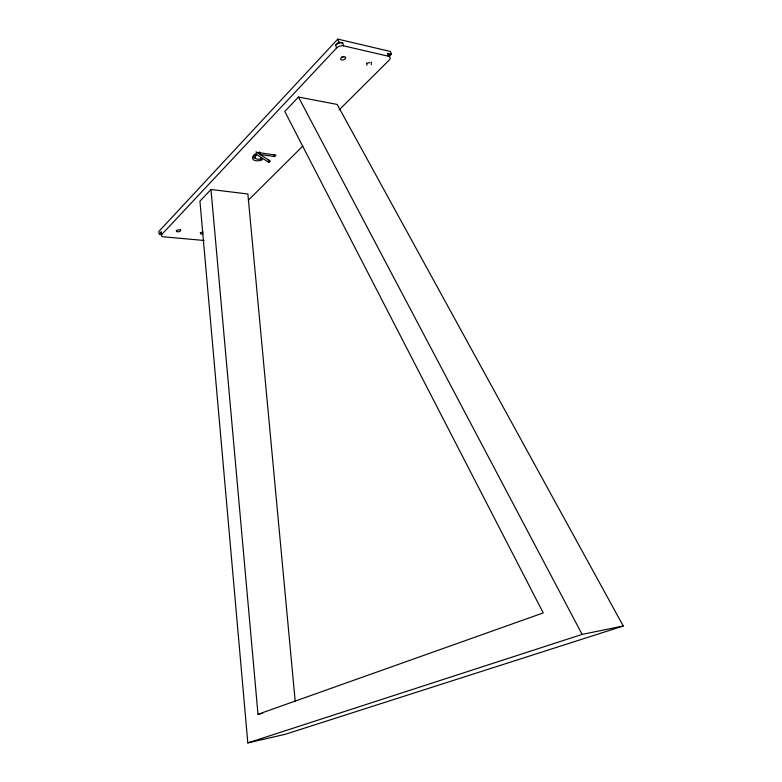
<?xml version="1.0" encoding="UTF-8"?>
<svg xmlns="http://www.w3.org/2000/svg" width="782" height="782" viewBox="0 0 782 782"><rect width="100%" height="100%" fill="white"/><g stroke="black" fill="none" stroke-linecap="round" stroke-linejoin="round"><path stroke-width="1.17" d="M371.372 64.632L371.215 62.061M253.544 156.185L254.912 154.68L256.056 155.598A5.132 2.61 -14.5 0 0 255.861 158.658A5.132 2.61 -14.5 0 0 261.1 158.854L262.42 159.714A7.087 3.607 -14.5 0 1 254.414 160.349A7.087 3.607 -14.5 0 1 253.544 156.185L253.319 155.305M389.065 56.578L391.342 54.3L390.472 51.504L337.795 39.1L158.746 231.58L159.303 234.033L161.141 234.209M159.303 234.033L161.219 231.98L161.776 234.444A4.223 1.935 -11.5 0 0 163.536 236.829L204.092 240.475M161.776 234.444L336.514 48.073L335.664 45.18L338.645 41.993L337.795 39.1M210.974 189.488L199.938 201.15L247.826 742.9L285.264 734.288L623.254 626.001L337.179 104.426L298.45 97.036L284.795 111.464L543.226 612.922L258.001 714.308L210.974 189.488L247.874 194.004L295.205 701.425M259.614 151.884L260.298 154.513L274.58 156.566L275.987 155.139L257.043 152.392L255.655 153.849L268.949 162.47L270.337 161.063L255.997 151.874M248.422 200.153L302.82 146.038M339.085 109.959L389.172 60.136A5.093 2.796 -20 0 0 388.39 56.226L387.52 53.411L391.342 54.3M247.826 742.9L582.111 634.398L623.254 626.001M258.001 714.308L262.703 713.301M336.514 48.073A5.23 2.991 -18.7 0 1 343.581 45.845L388.39 56.226M338.645 41.993L342.731 42.951L343.581 45.845M298.45 97.036L582.111 634.398M366.68 63.684L367.032 65.248M345.302 57.125L345.585 58.073A2.581 1.456 -18.6 0 1 341.597 59.95A2.581 1.456 -18.6 0 1 342.174 57.233A2.581 1.456 -18.6 0 1 345.585 58.073M274.12 154.826L274.58 156.566M268.265 159.88L268.949 162.47M260.865 157.984L261.1 158.854M255.831 154.719L256.056 155.598M200.3 232.577L200.485 233.378A2.072 0.948 -12.5 0 0 202.949 233.916M180.437 229.615L180.632 230.436A2.111 0.978 -11.8 0 1 177.524 231.804A2.111 0.978 -11.8 0 1 177.514 230.094A2.111 0.978 -11.8 0 1 180.632 230.436M176.292 230.299L176.488 231.12M387.52 53.411A5.093 2.805 -20 0 1 388.957 56.529M335.664 45.18A5.23 3.001 -18.8 0 1 342.731 42.951M161.395 233.935A4.213 1.945 -11.4 0 1 161.219 231.98M369.73 62.452A2.532 1.408 -19.4 0 1 366.729 62.883M343.552 56.578A2.581 1.456 -18.7 0 1 341.411 57.174M255.45 158.14A7.087 3.617 -14.5 0 1 252.557 156.996M255.186 156.038A5.132 2.62 -14.5 0 1 254.453 154.318M200.485 233.378A2.072 0.948 -12.5 0 1 203.007 232.019"/></g></svg>
